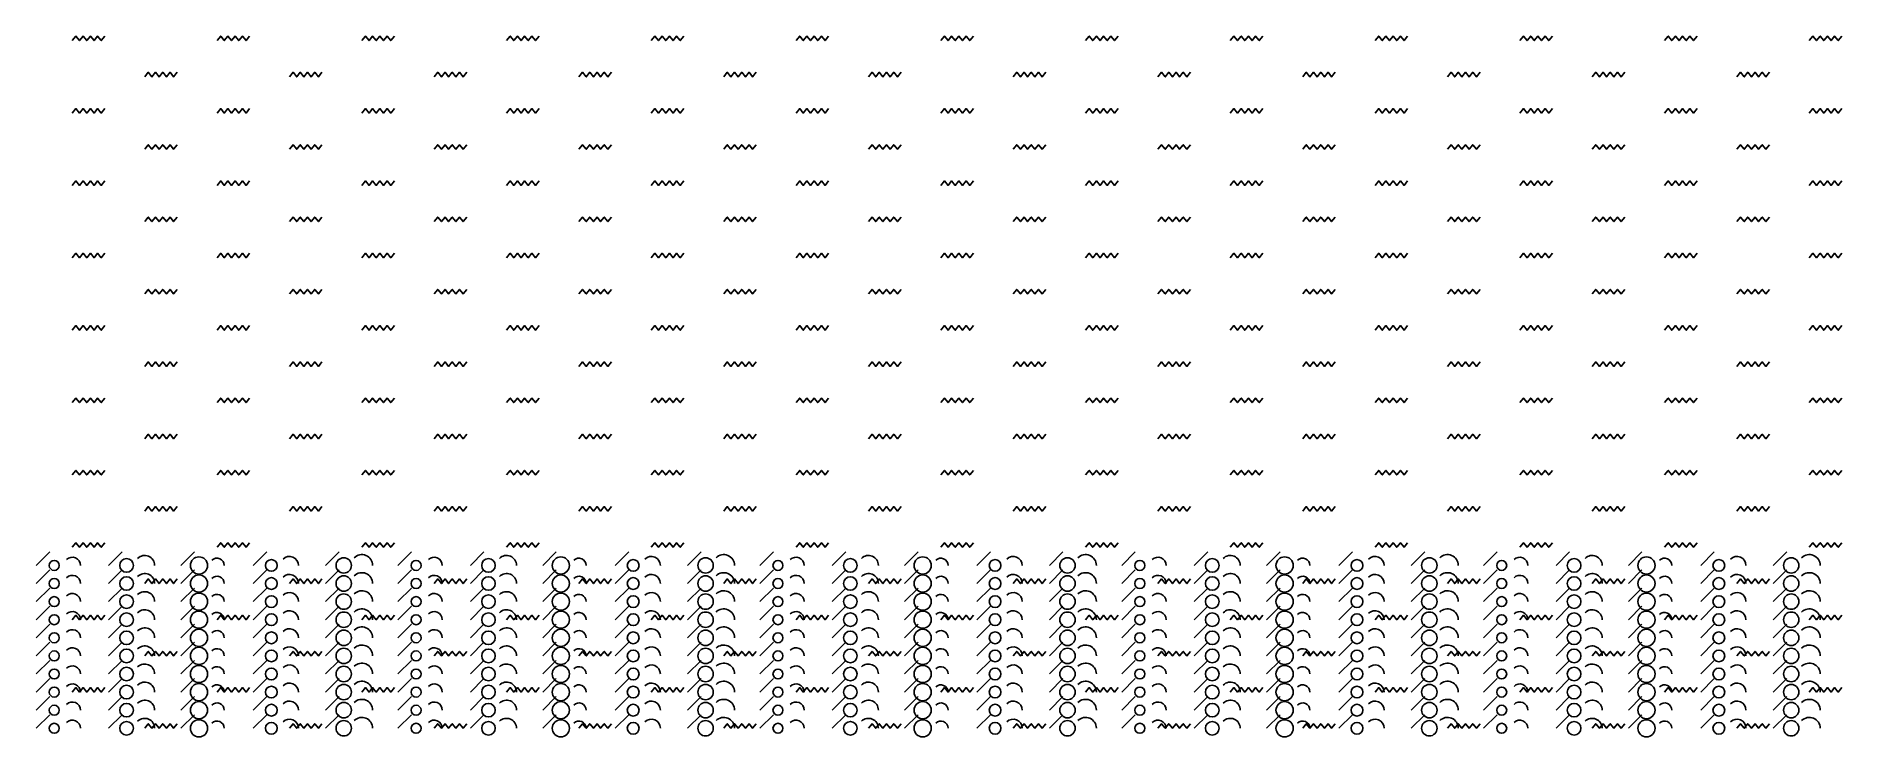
# Model space of a CAD drawing. Extents: x 0 to 1996, y -10 to 765.
import ezdxf

# ---------------------------------------------------------------- set-up
doc = ezdxf.new("R2010")
doc.units = 0

msp = doc.modelspace()

# ---------------------------------------------------------------- linework, layer by layer
for p, q in [((0, 180), (15, 195)), ((80, 180), (95, 195)), ((160, 180), (175, 195)), ((240, 180), (255, 195)), ((320, 180), (335, 195)), ((400, 180), (415, 195)), ((480, 180), (495, 195)), ((560, 180), (575, 195)), ((640, 180), (655, 195)), ((720, 180), (735, 195)), ((800, 180), (815, 195)), ((880, 180), (895, 195)), ((960, 180), (975, 195)), ((1040, 180), (1055, 195)), ((1120, 180), (1135, 195)), ((1200, 180), (1215, 195)), ((1280, 180), (1295, 195)), ((1360, 180), (1375, 195)), ((1440, 180), (1455, 195)), ((1520, 180), (1535, 195)), ((1600, 180), (1615, 195)), ((1680, 180), (1695, 195)), ((1760, 180), (1775, 195)), ((1840, 180), (1855, 195)), ((1920, 180), (1935, 195)), ((0, 160), (15, 175)), ((80, 160), (95, 175)), ((160, 160), (175, 175)), ((240, 160), (255, 175)), ((320, 160), (335, 175)), ((400, 160), (415, 175)), ((480, 160), (495, 175)), ((560, 160), (575, 175)), ((640, 160), (655, 175)), ((720, 160), (735, 175)), ((800, 160), (815, 175)), ((880, 160), (895, 175)), ((960, 160), (975, 175)), ((1040, 160), (1055, 175)), ((1120, 160), (1135, 175)), ((1200, 160), (1215, 175)), ((1280, 160), (1295, 175)), ((1360, 160), (1375, 175)), ((1440, 160), (1455, 175)), ((1520, 160), (1535, 175)), ((1600, 160), (1615, 175)), ((1680, 160), (1695, 175)), ((1760, 160), (1775, 175)), ((1840, 160), (1855, 175)), ((1920, 160), (1935, 175)), ((0, 140), (15, 155)), ((80, 140), (95, 155)), ((160, 140), (175, 155)), ((240, 140), (255, 155)), ((320, 140), (335, 155)), ((400, 140), (415, 155)), ((480, 140), (495, 155)), ((560, 140), (575, 155)), ((640, 140), (655, 155)), ((720, 140), (735, 155)), ((800, 140), (815, 155)), ((880, 140), (895, 155)), ((960, 140), (975, 155)), ((1040, 140), (1055, 155)), ((1120, 140), (1135, 155)), ((1200, 140), (1215, 155)), ((1280, 140), (1295, 155)), ((1360, 140), (1375, 155)), ((1440, 140), (1455, 155)), ((1520, 140), (1535, 155)), ((1600, 140), (1615, 155)), ((1680, 140), (1695, 155)), ((1760, 140), (1775, 155)), ((1840, 140), (1855, 155)), ((1920, 140), (1935, 155)), ((0, 120), (15, 135)), ((80, 120), (95, 135)), ((160, 120), (175, 135)), ((240, 120), (255, 135)), ((320, 120), (335, 135)), ((400, 120), (415, 135)), ((480, 120), (495, 135)), ((560, 120), (575, 135)), ((640, 120), (655, 135)), ((720, 120), (735, 135)), ((800, 120), (815, 135)), ((880, 120), (895, 135)), ((960, 120), (975, 135)), ((1040, 120), (1055, 135)), ((1120, 120), (1135, 135)), ((1200, 120), (1215, 135)), ((1280, 120), (1295, 135)), ((1360, 120), (1375, 135)), ((1440, 120), (1455, 135)), ((1520, 120), (1535, 135)), ((1600, 120), (1615, 135)), ((1680, 120), (1695, 135)), ((1760, 120), (1775, 135)), ((1840, 120), (1855, 135)), ((1920, 120), (1935, 135)), ((0, 100), (15, 115)), ((80, 100), (95, 115)), ((160, 100), (175, 115)), ((240, 100), (255, 115)), ((320, 100), (335, 115)), ((400, 100), (415, 115)), ((480, 100), (495, 115)), ((560, 100), (575, 115)), ((640, 100), (655, 115)), ((720, 100), (735, 115)), ((800, 100), (815, 115)), ((880, 100), (895, 115)), ((960, 100), (975, 115)), ((1040, 100), (1055, 115)), ((1120, 100), (1135, 115)), ((1200, 100), (1215, 115)), ((1280, 100), (1295, 115)), ((1360, 100), (1375, 115)), ((1440, 100), (1455, 115)), ((1520, 100), (1535, 115)), ((1600, 100), (1615, 115)), ((1680, 100), (1695, 115)), ((1760, 100), (1775, 115)), ((1840, 100), (1855, 115)), ((1920, 100), (1935, 115)), ((0, 80), (15, 95)), ((80, 80), (95, 95)), ((160, 80), (175, 95)), ((240, 80), (255, 95)), ((320, 80), (335, 95)), ((400, 80), (415, 95)), ((480, 80), (495, 95)), ((560, 80), (575, 95)), ((640, 80), (655, 95)), ((720, 80), (735, 95)), ((800, 80), (815, 95)), ((880, 80), (895, 95)), ((960, 80), (975, 95)), ((1040, 80), (1055, 95)), ((1120, 80), (1135, 95)), ((1200, 80), (1215, 95)), ((1280, 80), (1295, 95)), ((1360, 80), (1375, 95)), ((1440, 80), (1455, 95)), ((1520, 80), (1535, 95)), ((1600, 80), (1615, 95)), ((1680, 80), (1695, 95)), ((1760, 80), (1775, 95)), ((1840, 80), (1855, 95)), ((1920, 80), (1935, 95)), ((0, 60), (15, 75)), ((80, 60), (95, 75)), ((160, 60), (175, 75)), ((240, 60), (255, 75)), ((320, 60), (335, 75)), ((400, 60), (415, 75)), ((480, 60), (495, 75)), ((560, 60), (575, 75)), ((640, 60), (655, 75)), ((720, 60), (735, 75)), ((800, 60), (815, 75)), ((880, 60), (895, 75)), ((960, 60), (975, 75)), ((1040, 60), (1055, 75)), ((1120, 60), (1135, 75)), ((1200, 60), (1215, 75)), ((1280, 60), (1295, 75)), ((1360, 60), (1375, 75)), ((1440, 60), (1455, 75)), ((1520, 60), (1535, 75)), ((1600, 60), (1615, 75)), ((1680, 60), (1695, 75)), ((1760, 60), (1775, 75)), ((1840, 60), (1855, 75)), ((1920, 60), (1935, 75)), ((0, 40), (15, 55)), ((80, 40), (95, 55)), ((160, 40), (175, 55)), ((240, 40), (255, 55)), ((320, 40), (335, 55)), ((400, 40), (415, 55)), ((480, 40), (495, 55)), ((560, 40), (575, 55)), ((640, 40), (655, 55)), ((720, 40), (735, 55)), ((800, 40), (815, 55)), ((880, 40), (895, 55)), ((960, 40), (975, 55)), ((1040, 40), (1055, 55)), ((1120, 40), (1135, 55)), ((1200, 40), (1215, 55)), ((1280, 40), (1295, 55)), ((1360, 40), (1375, 55)), ((1440, 40), (1455, 55)), ((1520, 40), (1535, 55)), ((1600, 40), (1615, 55)), ((1680, 40), (1695, 55)), ((1760, 40), (1775, 55)), ((1840, 40), (1855, 55)), ((1920, 40), (1935, 55)), ((0, 20), (15, 35)), ((80, 20), (95, 35)), ((160, 20), (175, 35)), ((240, 20), (255, 35)), ((320, 20), (335, 35)), ((400, 20), (415, 35)), ((480, 20), (495, 35)), ((560, 20), (575, 35)), ((640, 20), (655, 35)), ((720, 20), (735, 35)), ((800, 20), (815, 35)), ((880, 20), (895, 35)), ((960, 20), (975, 35)), ((1040, 20), (1055, 35)), ((1120, 20), (1135, 35)), ((1200, 20), (1215, 35)), ((1280, 20), (1295, 35)), ((1360, 20), (1375, 35)), ((1440, 20), (1455, 35)), ((1520, 20), (1535, 35)), ((1600, 20), (1615, 35)), ((1680, 20), (1695, 35)), ((1760, 20), (1775, 35)), ((1840, 20), (1855, 35)), ((1920, 20), (1935, 35)), ((0, 0), (15, 15)), ((80, 0), (95, 15)), ((160, 0), (175, 15)), ((240, 0), (255, 15)), ((320, 0), (335, 15)), ((400, 0), (415, 15)), ((480, 0), (495, 15)), ((560, 0), (575, 15)), ((640, 0), (655, 15)), ((720, 0), (735, 15)), ((800, 0), (815, 15)), ((880, 0), (895, 15)), ((960, 0), (975, 15)), ((1040, 0), (1055, 15)), ((1120, 0), (1135, 15)), ((1200, 0), (1215, 15)), ((1280, 0), (1295, 15)), ((1360, 0), (1375, 15)), ((1440, 0), (1455, 15)), ((1520, 0), (1535, 15)), ((1600, 0), (1615, 15)), ((1680, 0), (1695, 15)), ((1760, 0), (1775, 15)), ((1840, 0), (1855, 15)), ((1920, 0), (1935, 15))]:
    msp.add_line(p, q)
for points in [[(40, 760), (44, 765), (48, 760), (52, 765), (56, 760), (60, 765), (64, 760), (68, 765), (72, 760), (76, 765)], [(200, 760), (204, 765), (208, 760), (212, 765), (216, 760), (220, 765), (224, 760), (228, 765), (232, 760), (236, 765)], [(360, 760), (364, 765), (368, 760), (372, 765), (376, 760), (380, 765), (384, 760), (388, 765), (392, 760), (396, 765)], [(520, 760), (524, 765), (528, 760), (532, 765), (536, 760), (540, 765), (544, 760), (548, 765), (552, 760), (556, 765)], [(680, 760), (684, 765), (688, 760), (692, 765), (696, 760), (700, 765), (704, 760), (708, 765), (712, 760), (716, 765)], [(840, 760), (844, 765), (848, 760), (852, 765), (856, 760), (860, 765), (864, 760), (868, 765), (872, 760), (876, 765)], [(1000, 760), (1004, 765), (1008, 760), (1012, 765), (1016, 760), (1020, 765), (1024, 760), (1028, 765), (1032, 760), (1036, 765)], [(1160, 760), (1164, 765), (1168, 760), (1172, 765), (1176, 760), (1180, 765), (1184, 760), (1188, 765), (1192, 760), (1196, 765)], [(1320, 760), (1324, 765), (1328, 760), (1332, 765), (1336, 760), (1340, 765), (1344, 760), (1348, 765), (1352, 760), (1356, 765)], [(1480, 760), (1484, 765), (1488, 760), (1492, 765), (1496, 760), (1500, 765), (1504, 760), (1508, 765), (1512, 760), (1516, 765)], [(1640, 760), (1644, 765), (1648, 760), (1652, 765), (1656, 760), (1660, 765), (1664, 760), (1668, 765), (1672, 760), (1676, 765)], [(1800, 760), (1804, 765), (1808, 760), (1812, 765), (1816, 760), (1820, 765), (1824, 760), (1828, 765), (1832, 760), (1836, 765)], [(1960, 760), (1964, 765), (1968, 760), (1972, 765), (1976, 760), (1980, 765), (1984, 760), (1988, 765), (1992, 760), (1996, 765)], [(120, 720), (124, 725), (128, 720), (132, 725), (136, 720), (140, 725), (144, 720), (148, 725), (152, 720), (156, 725)], [(280, 720), (284, 725), (288, 720), (292, 725), (296, 720), (300, 725), (304, 720), (308, 725), (312, 720), (316, 725)], [(440, 720), (444, 725), (448, 720), (452, 725), (456, 720), (460, 725), (464, 720), (468, 725), (472, 720), (476, 725)], [(600, 720), (604, 725), (608, 720), (612, 725), (616, 720), (620, 725), (624, 720), (628, 725), (632, 720), (636, 725)], [(760, 720), (764, 725), (768, 720), (772, 725), (776, 720), (780, 725), (784, 720), (788, 725), (792, 720), (796, 725)], [(920, 720), (924, 725), (928, 720), (932, 725), (936, 720), (940, 725), (944, 720), (948, 725), (952, 720), (956, 725)], [(1080, 720), (1084, 725), (1088, 720), (1092, 725), (1096, 720), (1100, 725), (1104, 720), (1108, 725), (1112, 720), (1116, 725)], [(1240, 720), (1244, 725), (1248, 720), (1252, 725), (1256, 720), (1260, 725), (1264, 720), (1268, 725), (1272, 720), (1276, 725)], [(1400, 720), (1404, 725), (1408, 720), (1412, 725), (1416, 720), (1420, 725), (1424, 720), (1428, 725), (1432, 720), (1436, 725)], [(1560, 720), (1564, 725), (1568, 720), (1572, 725), (1576, 720), (1580, 725), (1584, 720), (1588, 725), (1592, 720), (1596, 725)], [(1720, 720), (1724, 725), (1728, 720), (1732, 725), (1736, 720), (1740, 725), (1744, 720), (1748, 725), (1752, 720), (1756, 725)], [(1880, 720), (1884, 725), (1888, 720), (1892, 725), (1896, 720), (1900, 725), (1904, 720), (1908, 725), (1912, 720), (1916, 725)], [(40, 680), (44, 685), (48, 680), (52, 685), (56, 680), (60, 685), (64, 680), (68, 685), (72, 680), (76, 685)], [(200, 680), (204, 685), (208, 680), (212, 685), (216, 680), (220, 685), (224, 680), (228, 685), (232, 680), (236, 685)], [(360, 680), (364, 685), (368, 680), (372, 685), (376, 680), (380, 685), (384, 680), (388, 685), (392, 680), (396, 685)], [(520, 680), (524, 685), (528, 680), (532, 685), (536, 680), (540, 685), (544, 680), (548, 685), (552, 680), (556, 685)], [(680, 680), (684, 685), (688, 680), (692, 685), (696, 680), (700, 685), (704, 680), (708, 685), (712, 680), (716, 685)], [(840, 680), (844, 685), (848, 680), (852, 685), (856, 680), (860, 685), (864, 680), (868, 685), (872, 680), (876, 685)], [(1000, 680), (1004, 685), (1008, 680), (1012, 685), (1016, 680), (1020, 685), (1024, 680), (1028, 685), (1032, 680), (1036, 685)], [(1160, 680), (1164, 685), (1168, 680), (1172, 685), (1176, 680), (1180, 685), (1184, 680), (1188, 685), (1192, 680), (1196, 685)], [(1320, 680), (1324, 685), (1328, 680), (1332, 685), (1336, 680), (1340, 685), (1344, 680), (1348, 685), (1352, 680), (1356, 685)], [(1480, 680), (1484, 685), (1488, 680), (1492, 685), (1496, 680), (1500, 685), (1504, 680), (1508, 685), (1512, 680), (1516, 685)], [(1640, 680), (1644, 685), (1648, 680), (1652, 685), (1656, 680), (1660, 685), (1664, 680), (1668, 685), (1672, 680), (1676, 685)], [(1800, 680), (1804, 685), (1808, 680), (1812, 685), (1816, 680), (1820, 685), (1824, 680), (1828, 685), (1832, 680), (1836, 685)], [(1960, 680), (1964, 685), (1968, 680), (1972, 685), (1976, 680), (1980, 685), (1984, 680), (1988, 685), (1992, 680), (1996, 685)], [(120, 640), (124, 645), (128, 640), (132, 645), (136, 640), (140, 645), (144, 640), (148, 645), (152, 640), (156, 645)], [(280, 640), (284, 645), (288, 640), (292, 645), (296, 640), (300, 645), (304, 640), (308, 645), (312, 640), (316, 645)], [(440, 640), (444, 645), (448, 640), (452, 645), (456, 640), (460, 645), (464, 640), (468, 645), (472, 640), (476, 645)], [(600, 640), (604, 645), (608, 640), (612, 645), (616, 640), (620, 645), (624, 640), (628, 645), (632, 640), (636, 645)], [(760, 640), (764, 645), (768, 640), (772, 645), (776, 640), (780, 645), (784, 640), (788, 645), (792, 640), (796, 645)], [(920, 640), (924, 645), (928, 640), (932, 645), (936, 640), (940, 645), (944, 640), (948, 645), (952, 640), (956, 645)], [(1080, 640), (1084, 645), (1088, 640), (1092, 645), (1096, 640), (1100, 645), (1104, 640), (1108, 645), (1112, 640), (1116, 645)], [(1240, 640), (1244, 645), (1248, 640), (1252, 645), (1256, 640), (1260, 645), (1264, 640), (1268, 645), (1272, 640), (1276, 645)], [(1400, 640), (1404, 645), (1408, 640), (1412, 645), (1416, 640), (1420, 645), (1424, 640), (1428, 645), (1432, 640), (1436, 645)], [(1560, 640), (1564, 645), (1568, 640), (1572, 645), (1576, 640), (1580, 645), (1584, 640), (1588, 645), (1592, 640), (1596, 645)], [(1720, 640), (1724, 645), (1728, 640), (1732, 645), (1736, 640), (1740, 645), (1744, 640), (1748, 645), (1752, 640), (1756, 645)], [(1880, 640), (1884, 645), (1888, 640), (1892, 645), (1896, 640), (1900, 645), (1904, 640), (1908, 645), (1912, 640), (1916, 645)], [(40, 600), (44, 605), (48, 600), (52, 605), (56, 600), (60, 605), (64, 600), (68, 605), (72, 600), (76, 605)], [(200, 600), (204, 605), (208, 600), (212, 605), (216, 600), (220, 605), (224, 600), (228, 605), (232, 600), (236, 605)], [(360, 600), (364, 605), (368, 600), (372, 605), (376, 600), (380, 605), (384, 600), (388, 605), (392, 600), (396, 605)], [(520, 600), (524, 605), (528, 600), (532, 605), (536, 600), (540, 605), (544, 600), (548, 605), (552, 600), (556, 605)], [(680, 600), (684, 605), (688, 600), (692, 605), (696, 600), (700, 605), (704, 600), (708, 605), (712, 600), (716, 605)], [(840, 600), (844, 605), (848, 600), (852, 605), (856, 600), (860, 605), (864, 600), (868, 605), (872, 600), (876, 605)], [(1000, 600), (1004, 605), (1008, 600), (1012, 605), (1016, 600), (1020, 605), (1024, 600), (1028, 605), (1032, 600), (1036, 605)], [(1160, 600), (1164, 605), (1168, 600), (1172, 605), (1176, 600), (1180, 605), (1184, 600), (1188, 605), (1192, 600), (1196, 605)], [(1320, 600), (1324, 605), (1328, 600), (1332, 605), (1336, 600), (1340, 605), (1344, 600), (1348, 605), (1352, 600), (1356, 605)], [(1480, 600), (1484, 605), (1488, 600), (1492, 605), (1496, 600), (1500, 605), (1504, 600), (1508, 605), (1512, 600), (1516, 605)], [(1640, 600), (1644, 605), (1648, 600), (1652, 605), (1656, 600), (1660, 605), (1664, 600), (1668, 605), (1672, 600), (1676, 605)], [(1800, 600), (1804, 605), (1808, 600), (1812, 605), (1816, 600), (1820, 605), (1824, 600), (1828, 605), (1832, 600), (1836, 605)], [(1960, 600), (1964, 605), (1968, 600), (1972, 605), (1976, 600), (1980, 605), (1984, 600), (1988, 605), (1992, 600), (1996, 605)], [(120, 560), (124, 565), (128, 560), (132, 565), (136, 560), (140, 565), (144, 560), (148, 565), (152, 560), (156, 565)], [(280, 560), (284, 565), (288, 560), (292, 565), (296, 560), (300, 565), (304, 560), (308, 565), (312, 560), (316, 565)], [(440, 560), (444, 565), (448, 560), (452, 565), (456, 560), (460, 565), (464, 560), (468, 565), (472, 560), (476, 565)], [(600, 560), (604, 565), (608, 560), (612, 565), (616, 560), (620, 565), (624, 560), (628, 565), (632, 560), (636, 565)], [(760, 560), (764, 565), (768, 560), (772, 565), (776, 560), (780, 565), (784, 560), (788, 565), (792, 560), (796, 565)], [(920, 560), (924, 565), (928, 560), (932, 565), (936, 560), (940, 565), (944, 560), (948, 565), (952, 560), (956, 565)], [(1080, 560), (1084, 565), (1088, 560), (1092, 565), (1096, 560), (1100, 565), (1104, 560), (1108, 565), (1112, 560), (1116, 565)], [(1240, 560), (1244, 565), (1248, 560), (1252, 565), (1256, 560), (1260, 565), (1264, 560), (1268, 565), (1272, 560), (1276, 565)], [(1400, 560), (1404, 565), (1408, 560), (1412, 565), (1416, 560), (1420, 565), (1424, 560), (1428, 565), (1432, 560), (1436, 565)], [(1560, 560), (1564, 565), (1568, 560), (1572, 565), (1576, 560), (1580, 565), (1584, 560), (1588, 565), (1592, 560), (1596, 565)], [(1720, 560), (1724, 565), (1728, 560), (1732, 565), (1736, 560), (1740, 565), (1744, 560), (1748, 565), (1752, 560), (1756, 565)], [(1880, 560), (1884, 565), (1888, 560), (1892, 565), (1896, 560), (1900, 565), (1904, 560), (1908, 565), (1912, 560), (1916, 565)], [(40, 520), (44, 525), (48, 520), (52, 525), (56, 520), (60, 525), (64, 520), (68, 525), (72, 520), (76, 525)], [(200, 520), (204, 525), (208, 520), (212, 525), (216, 520), (220, 525), (224, 520), (228, 525), (232, 520), (236, 525)], [(360, 520), (364, 525), (368, 520), (372, 525), (376, 520), (380, 525), (384, 520), (388, 525), (392, 520), (396, 525)], [(520, 520), (524, 525), (528, 520), (532, 525), (536, 520), (540, 525), (544, 520), (548, 525), (552, 520), (556, 525)], [(680, 520), (684, 525), (688, 520), (692, 525), (696, 520), (700, 525), (704, 520), (708, 525), (712, 520), (716, 525)], [(840, 520), (844, 525), (848, 520), (852, 525), (856, 520), (860, 525), (864, 520), (868, 525), (872, 520), (876, 525)], [(1000, 520), (1004, 525), (1008, 520), (1012, 525), (1016, 520), (1020, 525), (1024, 520), (1028, 525), (1032, 520), (1036, 525)], [(1160, 520), (1164, 525), (1168, 520), (1172, 525), (1176, 520), (1180, 525), (1184, 520), (1188, 525), (1192, 520), (1196, 525)], [(1320, 520), (1324, 525), (1328, 520), (1332, 525), (1336, 520), (1340, 525), (1344, 520), (1348, 525), (1352, 520), (1356, 525)], [(1480, 520), (1484, 525), (1488, 520), (1492, 525), (1496, 520), (1500, 525), (1504, 520), (1508, 525), (1512, 520), (1516, 525)], [(1640, 520), (1644, 525), (1648, 520), (1652, 525), (1656, 520), (1660, 525), (1664, 520), (1668, 525), (1672, 520), (1676, 525)], [(1800, 520), (1804, 525), (1808, 520), (1812, 525), (1816, 520), (1820, 525), (1824, 520), (1828, 525), (1832, 520), (1836, 525)], [(1960, 520), (1964, 525), (1968, 520), (1972, 525), (1976, 520), (1980, 525), (1984, 520), (1988, 525), (1992, 520), (1996, 525)], [(120, 480), (124, 485), (128, 480), (132, 485), (136, 480), (140, 485), (144, 480), (148, 485), (152, 480), (156, 485)], [(280, 480), (284, 485), (288, 480), (292, 485), (296, 480), (300, 485), (304, 480), (308, 485), (312, 480), (316, 485)], [(440, 480), (444, 485), (448, 480), (452, 485), (456, 480), (460, 485), (464, 480), (468, 485), (472, 480), (476, 485)], [(600, 480), (604, 485), (608, 480), (612, 485), (616, 480), (620, 485), (624, 480), (628, 485), (632, 480), (636, 485)], [(760, 480), (764, 485), (768, 480), (772, 485), (776, 480), (780, 485), (784, 480), (788, 485), (792, 480), (796, 485)], [(920, 480), (924, 485), (928, 480), (932, 485), (936, 480), (940, 485), (944, 480), (948, 485), (952, 480), (956, 485)], [(1080, 480), (1084, 485), (1088, 480), (1092, 485), (1096, 480), (1100, 485), (1104, 480), (1108, 485), (1112, 480), (1116, 485)], [(1240, 480), (1244, 485), (1248, 480), (1252, 485), (1256, 480), (1260, 485), (1264, 480), (1268, 485), (1272, 480), (1276, 485)], [(1400, 480), (1404, 485), (1408, 480), (1412, 485), (1416, 480), (1420, 485), (1424, 480), (1428, 485), (1432, 480), (1436, 485)], [(1560, 480), (1564, 485), (1568, 480), (1572, 485), (1576, 480), (1580, 485), (1584, 480), (1588, 485), (1592, 480), (1596, 485)], [(1720, 480), (1724, 485), (1728, 480), (1732, 485), (1736, 480), (1740, 485), (1744, 480), (1748, 485), (1752, 480), (1756, 485)], [(1880, 480), (1884, 485), (1888, 480), (1892, 485), (1896, 480), (1900, 485), (1904, 480), (1908, 485), (1912, 480), (1916, 485)], [(40, 440), (44, 445), (48, 440), (52, 445), (56, 440), (60, 445), (64, 440), (68, 445), (72, 440), (76, 445)], [(200, 440), (204, 445), (208, 440), (212, 445), (216, 440), (220, 445), (224, 440), (228, 445), (232, 440), (236, 445)], [(360, 440), (364, 445), (368, 440), (372, 445), (376, 440), (380, 445), (384, 440), (388, 445), (392, 440), (396, 445)], [(520, 440), (524, 445), (528, 440), (532, 445), (536, 440), (540, 445), (544, 440), (548, 445), (552, 440), (556, 445)], [(680, 440), (684, 445), (688, 440), (692, 445), (696, 440), (700, 445), (704, 440), (708, 445), (712, 440), (716, 445)], [(840, 440), (844, 445), (848, 440), (852, 445), (856, 440), (860, 445), (864, 440), (868, 445), (872, 440), (876, 445)], [(1000, 440), (1004, 445), (1008, 440), (1012, 445), (1016, 440), (1020, 445), (1024, 440), (1028, 445), (1032, 440), (1036, 445)], [(1160, 440), (1164, 445), (1168, 440), (1172, 445), (1176, 440), (1180, 445), (1184, 440), (1188, 445), (1192, 440), (1196, 445)], [(1320, 440), (1324, 445), (1328, 440), (1332, 445), (1336, 440), (1340, 445), (1344, 440), (1348, 445), (1352, 440), (1356, 445)], [(1480, 440), (1484, 445), (1488, 440), (1492, 445), (1496, 440), (1500, 445), (1504, 440), (1508, 445), (1512, 440), (1516, 445)], [(1640, 440), (1644, 445), (1648, 440), (1652, 445), (1656, 440), (1660, 445), (1664, 440), (1668, 445), (1672, 440), (1676, 445)], [(1800, 440), (1804, 445), (1808, 440), (1812, 445), (1816, 440), (1820, 445), (1824, 440), (1828, 445), (1832, 440), (1836, 445)], [(1960, 440), (1964, 445), (1968, 440), (1972, 445), (1976, 440), (1980, 445), (1984, 440), (1988, 445), (1992, 440), (1996, 445)], [(120, 400), (124, 405), (128, 400), (132, 405), (136, 400), (140, 405), (144, 400), (148, 405), (152, 400), (156, 405)], [(280, 400), (284, 405), (288, 400), (292, 405), (296, 400), (300, 405), (304, 400), (308, 405), (312, 400), (316, 405)], [(440, 400), (444, 405), (448, 400), (452, 405), (456, 400), (460, 405), (464, 400), (468, 405), (472, 400), (476, 405)], [(600, 400), (604, 405), (608, 400), (612, 405), (616, 400), (620, 405), (624, 400), (628, 405), (632, 400), (636, 405)], [(760, 400), (764, 405), (768, 400), (772, 405), (776, 400), (780, 405), (784, 400), (788, 405), (792, 400), (796, 405)], [(920, 400), (924, 405), (928, 400), (932, 405), (936, 400), (940, 405), (944, 400), (948, 405), (952, 400), (956, 405)], [(1080, 400), (1084, 405), (1088, 400), (1092, 405), (1096, 400), (1100, 405), (1104, 400), (1108, 405), (1112, 400), (1116, 405)], [(1240, 400), (1244, 405), (1248, 400), (1252, 405), (1256, 400), (1260, 405), (1264, 400), (1268, 405), (1272, 400), (1276, 405)], [(1400, 400), (1404, 405), (1408, 400), (1412, 405), (1416, 400), (1420, 405), (1424, 400), (1428, 405), (1432, 400), (1436, 405)], [(1560, 400), (1564, 405), (1568, 400), (1572, 405), (1576, 400), (1580, 405), (1584, 400), (1588, 405), (1592, 400), (1596, 405)], [(1720, 400), (1724, 405), (1728, 400), (1732, 405), (1736, 400), (1740, 405), (1744, 400), (1748, 405), (1752, 400), (1756, 405)], [(1880, 400), (1884, 405), (1888, 400), (1892, 405), (1896, 400), (1900, 405), (1904, 400), (1908, 405), (1912, 400), (1916, 405)], [(40, 360), (44, 365), (48, 360), (52, 365), (56, 360), (60, 365), (64, 360), (68, 365), (72, 360), (76, 365)], [(200, 360), (204, 365), (208, 360), (212, 365), (216, 360), (220, 365), (224, 360), (228, 365), (232, 360), (236, 365)], [(360, 360), (364, 365), (368, 360), (372, 365), (376, 360), (380, 365), (384, 360), (388, 365), (392, 360), (396, 365)], [(520, 360), (524, 365), (528, 360), (532, 365), (536, 360), (540, 365), (544, 360), (548, 365), (552, 360), (556, 365)], [(680, 360), (684, 365), (688, 360), (692, 365), (696, 360), (700, 365), (704, 360), (708, 365), (712, 360), (716, 365)], [(840, 360), (844, 365), (848, 360), (852, 365), (856, 360), (860, 365), (864, 360), (868, 365), (872, 360), (876, 365)], [(1000, 360), (1004, 365), (1008, 360), (1012, 365), (1016, 360), (1020, 365), (1024, 360), (1028, 365), (1032, 360), (1036, 365)], [(1160, 360), (1164, 365), (1168, 360), (1172, 365), (1176, 360), (1180, 365), (1184, 360), (1188, 365), (1192, 360), (1196, 365)], [(1320, 360), (1324, 365), (1328, 360), (1332, 365), (1336, 360), (1340, 365), (1344, 360), (1348, 365), (1352, 360), (1356, 365)], [(1480, 360), (1484, 365), (1488, 360), (1492, 365), (1496, 360), (1500, 365), (1504, 360), (1508, 365), (1512, 360), (1516, 365)], [(1640, 360), (1644, 365), (1648, 360), (1652, 365), (1656, 360), (1660, 365), (1664, 360), (1668, 365), (1672, 360), (1676, 365)], [(1800, 360), (1804, 365), (1808, 360), (1812, 365), (1816, 360), (1820, 365), (1824, 360), (1828, 365), (1832, 360), (1836, 365)], [(1960, 360), (1964, 365), (1968, 360), (1972, 365), (1976, 360), (1980, 365), (1984, 360), (1988, 365), (1992, 360), (1996, 365)], [(120, 320), (124, 325), (128, 320), (132, 325), (136, 320), (140, 325), (144, 320), (148, 325), (152, 320), (156, 325)], [(280, 320), (284, 325), (288, 320), (292, 325), (296, 320), (300, 325), (304, 320), (308, 325), (312, 320), (316, 325)], [(440, 320), (444, 325), (448, 320), (452, 325), (456, 320), (460, 325), (464, 320), (468, 325), (472, 320), (476, 325)], [(600, 320), (604, 325), (608, 320), (612, 325), (616, 320), (620, 325), (624, 320), (628, 325), (632, 320), (636, 325)], [(760, 320), (764, 325), (768, 320), (772, 325), (776, 320), (780, 325), (784, 320), (788, 325), (792, 320), (796, 325)], [(920, 320), (924, 325), (928, 320), (932, 325), (936, 320), (940, 325), (944, 320), (948, 325), (952, 320), (956, 325)], [(1080, 320), (1084, 325), (1088, 320), (1092, 325), (1096, 320), (1100, 325), (1104, 320), (1108, 325), (1112, 320), (1116, 325)], [(1240, 320), (1244, 325), (1248, 320), (1252, 325), (1256, 320), (1260, 325), (1264, 320), (1268, 325), (1272, 320), (1276, 325)], [(1400, 320), (1404, 325), (1408, 320), (1412, 325), (1416, 320), (1420, 325), (1424, 320), (1428, 325), (1432, 320), (1436, 325)], [(1560, 320), (1564, 325), (1568, 320), (1572, 325), (1576, 320), (1580, 325), (1584, 320), (1588, 325), (1592, 320), (1596, 325)], [(1720, 320), (1724, 325), (1728, 320), (1732, 325), (1736, 320), (1740, 325), (1744, 320), (1748, 325), (1752, 320), (1756, 325)], [(1880, 320), (1884, 325), (1888, 320), (1892, 325), (1896, 320), (1900, 325), (1904, 320), (1908, 325), (1912, 320), (1916, 325)], [(40, 280), (44, 285), (48, 280), (52, 285), (56, 280), (60, 285), (64, 280), (68, 285), (72, 280), (76, 285)], [(200, 280), (204, 285), (208, 280), (212, 285), (216, 280), (220, 285), (224, 280), (228, 285), (232, 280), (236, 285)], [(360, 280), (364, 285), (368, 280), (372, 285), (376, 280), (380, 285), (384, 280), (388, 285), (392, 280), (396, 285)], [(520, 280), (524, 285), (528, 280), (532, 285), (536, 280), (540, 285), (544, 280), (548, 285), (552, 280), (556, 285)], [(680, 280), (684, 285), (688, 280), (692, 285), (696, 280), (700, 285), (704, 280), (708, 285), (712, 280), (716, 285)], [(840, 280), (844, 285), (848, 280), (852, 285), (856, 280), (860, 285), (864, 280), (868, 285), (872, 280), (876, 285)], [(1000, 280), (1004, 285), (1008, 280), (1012, 285), (1016, 280), (1020, 285), (1024, 280), (1028, 285), (1032, 280), (1036, 285)], [(1160, 280), (1164, 285), (1168, 280), (1172, 285), (1176, 280), (1180, 285), (1184, 280), (1188, 285), (1192, 280), (1196, 285)], [(1320, 280), (1324, 285), (1328, 280), (1332, 285), (1336, 280), (1340, 285), (1344, 280), (1348, 285), (1352, 280), (1356, 285)], [(1480, 280), (1484, 285), (1488, 280), (1492, 285), (1496, 280), (1500, 285), (1504, 280), (1508, 285), (1512, 280), (1516, 285)], [(1640, 280), (1644, 285), (1648, 280), (1652, 285), (1656, 280), (1660, 285), (1664, 280), (1668, 285), (1672, 280), (1676, 285)], [(1800, 280), (1804, 285), (1808, 280), (1812, 285), (1816, 280), (1820, 285), (1824, 280), (1828, 285), (1832, 280), (1836, 285)], [(1960, 280), (1964, 285), (1968, 280), (1972, 285), (1976, 280), (1980, 285), (1984, 280), (1988, 285), (1992, 280), (1996, 285)], [(120, 240), (124, 245), (128, 240), (132, 245), (136, 240), (140, 245), (144, 240), (148, 245), (152, 240), (156, 245)], [(280, 240), (284, 245), (288, 240), (292, 245), (296, 240), (300, 245), (304, 240), (308, 245), (312, 240), (316, 245)], [(440, 240), (444, 245), (448, 240), (452, 245), (456, 240), (460, 245), (464, 240), (468, 245), (472, 240), (476, 245)], [(600, 240), (604, 245), (608, 240), (612, 245), (616, 240), (620, 245), (624, 240), (628, 245), (632, 240), (636, 245)], [(760, 240), (764, 245), (768, 240), (772, 245), (776, 240), (780, 245), (784, 240), (788, 245), (792, 240), (796, 245)], [(920, 240), (924, 245), (928, 240), (932, 245), (936, 240), (940, 245), (944, 240), (948, 245), (952, 240), (956, 245)], [(1080, 240), (1084, 245), (1088, 240), (1092, 245), (1096, 240), (1100, 245), (1104, 240), (1108, 245), (1112, 240), (1116, 245)], [(1240, 240), (1244, 245), (1248, 240), (1252, 245), (1256, 240), (1260, 245), (1264, 240), (1268, 245), (1272, 240), (1276, 245)], [(1400, 240), (1404, 245), (1408, 240), (1412, 245), (1416, 240), (1420, 245), (1424, 240), (1428, 245), (1432, 240), (1436, 245)], [(1560, 240), (1564, 245), (1568, 240), (1572, 245), (1576, 240), (1580, 245), (1584, 240), (1588, 245), (1592, 240), (1596, 245)], [(1720, 240), (1724, 245), (1728, 240), (1732, 245), (1736, 240), (1740, 245), (1744, 240), (1748, 245), (1752, 240), (1756, 245)], [(1880, 240), (1884, 245), (1888, 240), (1892, 245), (1896, 240), (1900, 245), (1904, 240), (1908, 245), (1912, 240), (1916, 245)], [(40, 200), (44, 205), (48, 200), (52, 205), (56, 200), (60, 205), (64, 200), (68, 205), (72, 200), (76, 205)], [(200, 200), (204, 205), (208, 200), (212, 205), (216, 200), (220, 205), (224, 200), (228, 205), (232, 200), (236, 205)], [(360, 200), (364, 205), (368, 200), (372, 205), (376, 200), (380, 205), (384, 200), (388, 205), (392, 200), (396, 205)], [(520, 200), (524, 205), (528, 200), (532, 205), (536, 200), (540, 205), (544, 200), (548, 205), (552, 200), (556, 205)], [(680, 200), (684, 205), (688, 200), (692, 205), (696, 200), (700, 205), (704, 200), (708, 205), (712, 200), (716, 205)], [(840, 200), (844, 205), (848, 200), (852, 205), (856, 200), (860, 205), (864, 200), (868, 205), (872, 200), (876, 205)], [(1000, 200), (1004, 205), (1008, 200), (1012, 205), (1016, 200), (1020, 205), (1024, 200), (1028, 205), (1032, 200), (1036, 205)], [(1160, 200), (1164, 205), (1168, 200), (1172, 205), (1176, 200), (1180, 205), (1184, 200), (1188, 205), (1192, 200), (1196, 205)], [(1320, 200), (1324, 205), (1328, 200), (1332, 205), (1336, 200), (1340, 205), (1344, 200), (1348, 205), (1352, 200), (1356, 205)], [(1480, 200), (1484, 205), (1488, 200), (1492, 205), (1496, 200), (1500, 205), (1504, 200), (1508, 205), (1512, 200), (1516, 205)], [(1640, 200), (1644, 205), (1648, 200), (1652, 205), (1656, 200), (1660, 205), (1664, 200), (1668, 205), (1672, 200), (1676, 205)], [(1800, 200), (1804, 205), (1808, 200), (1812, 205), (1816, 200), (1820, 205), (1824, 200), (1828, 205), (1832, 200), (1836, 205)], [(1960, 200), (1964, 205), (1968, 200), (1972, 205), (1976, 200), (1980, 205), (1984, 200), (1988, 205), (1992, 200), (1996, 205)], [(120, 160), (124, 165), (128, 160), (132, 165), (136, 160), (140, 165), (144, 160), (148, 165), (152, 160), (156, 165)], [(280, 160), (284, 165), (288, 160), (292, 165), (296, 160), (300, 165), (304, 160), (308, 165), (312, 160), (316, 165)], [(440, 160), (444, 165), (448, 160), (452, 165), (456, 160), (460, 165), (464, 160), (468, 165), (472, 160), (476, 165)], [(600, 160), (604, 165), (608, 160), (612, 165), (616, 160), (620, 165), (624, 160), (628, 165), (632, 160), (636, 165)], [(760, 160), (764, 165), (768, 160), (772, 165), (776, 160), (780, 165), (784, 160), (788, 165), (792, 160), (796, 165)], [(920, 160), (924, 165), (928, 160), (932, 165), (936, 160), (940, 165), (944, 160), (948, 165), (952, 160), (956, 165)], [(1080, 160), (1084, 165), (1088, 160), (1092, 165), (1096, 160), (1100, 165), (1104, 160), (1108, 165), (1112, 160), (1116, 165)], [(1240, 160), (1244, 165), (1248, 160), (1252, 165), (1256, 160), (1260, 165), (1264, 160), (1268, 165), (1272, 160), (1276, 165)], [(1400, 160), (1404, 165), (1408, 160), (1412, 165), (1416, 160), (1420, 165), (1424, 160), (1428, 165), (1432, 160), (1436, 165)], [(1560, 160), (1564, 165), (1568, 160), (1572, 165), (1576, 160), (1580, 165), (1584, 160), (1588, 165), (1592, 160), (1596, 165)], [(1720, 160), (1724, 165), (1728, 160), (1732, 165), (1736, 160), (1740, 165), (1744, 160), (1748, 165), (1752, 160), (1756, 165)], [(1880, 160), (1884, 165), (1888, 160), (1892, 165), (1896, 160), (1900, 165), (1904, 160), (1908, 165), (1912, 160), (1916, 165)], [(40, 120), (44, 125), (48, 120), (52, 125), (56, 120), (60, 125), (64, 120), (68, 125), (72, 120), (76, 125)], [(200, 120), (204, 125), (208, 120), (212, 125), (216, 120), (220, 125), (224, 120), (228, 125), (232, 120), (236, 125)], [(360, 120), (364, 125), (368, 120), (372, 125), (376, 120), (380, 125), (384, 120), (388, 125), (392, 120), (396, 125)], [(520, 120), (524, 125), (528, 120), (532, 125), (536, 120), (540, 125), (544, 120), (548, 125), (552, 120), (556, 125)], [(680, 120), (684, 125), (688, 120), (692, 125), (696, 120), (700, 125), (704, 120), (708, 125), (712, 120), (716, 125)], [(840, 120), (844, 125), (848, 120), (852, 125), (856, 120), (860, 125), (864, 120), (868, 125), (872, 120), (876, 125)], [(1000, 120), (1004, 125), (1008, 120), (1012, 125), (1016, 120), (1020, 125), (1024, 120), (1028, 125), (1032, 120), (1036, 125)], [(1160, 120), (1164, 125), (1168, 120), (1172, 125), (1176, 120), (1180, 125), (1184, 120), (1188, 125), (1192, 120), (1196, 125)], [(1320, 120), (1324, 125), (1328, 120), (1332, 125), (1336, 120), (1340, 125), (1344, 120), (1348, 125), (1352, 120), (1356, 125)], [(1480, 120), (1484, 125), (1488, 120), (1492, 125), (1496, 120), (1500, 125), (1504, 120), (1508, 125), (1512, 120), (1516, 125)], [(1640, 120), (1644, 125), (1648, 120), (1652, 125), (1656, 120), (1660, 125), (1664, 120), (1668, 125), (1672, 120), (1676, 125)], [(1800, 120), (1804, 125), (1808, 120), (1812, 125), (1816, 120), (1820, 125), (1824, 120), (1828, 125), (1832, 120), (1836, 125)], [(1960, 120), (1964, 125), (1968, 120), (1972, 125), (1976, 120), (1980, 125), (1984, 120), (1988, 125), (1992, 120), (1996, 125)], [(120, 80), (124, 85), (128, 80), (132, 85), (136, 80), (140, 85), (144, 80), (148, 85), (152, 80), (156, 85)], [(280, 80), (284, 85), (288, 80), (292, 85), (296, 80), (300, 85), (304, 80), (308, 85), (312, 80), (316, 85)], [(440, 80), (444, 85), (448, 80), (452, 85), (456, 80), (460, 85), (464, 80), (468, 85), (472, 80), (476, 85)], [(600, 80), (604, 85), (608, 80), (612, 85), (616, 80), (620, 85), (624, 80), (628, 85), (632, 80), (636, 85)], [(760, 80), (764, 85), (768, 80), (772, 85), (776, 80), (780, 85), (784, 80), (788, 85), (792, 80), (796, 85)], [(920, 80), (924, 85), (928, 80), (932, 85), (936, 80), (940, 85), (944, 80), (948, 85), (952, 80), (956, 85)], [(1080, 80), (1084, 85), (1088, 80), (1092, 85), (1096, 80), (1100, 85), (1104, 80), (1108, 85), (1112, 80), (1116, 85)], [(1240, 80), (1244, 85), (1248, 80), (1252, 85), (1256, 80), (1260, 85), (1264, 80), (1268, 85), (1272, 80), (1276, 85)], [(1400, 80), (1404, 85), (1408, 80), (1412, 85), (1416, 80), (1420, 85), (1424, 80), (1428, 85), (1432, 80), (1436, 85)], [(1560, 80), (1564, 85), (1568, 80), (1572, 85), (1576, 80), (1580, 85), (1584, 80), (1588, 85), (1592, 80), (1596, 85)], [(1720, 80), (1724, 85), (1728, 80), (1732, 85), (1736, 80), (1740, 85), (1744, 80), (1748, 85), (1752, 80), (1756, 85)], [(1880, 80), (1884, 85), (1888, 80), (1892, 85), (1896, 80), (1900, 85), (1904, 80), (1908, 85), (1912, 80), (1916, 85)], [(40, 40), (44, 45), (48, 40), (52, 45), (56, 40), (60, 45), (64, 40), (68, 45), (72, 40), (76, 45)], [(200, 40), (204, 45), (208, 40), (212, 45), (216, 40), (220, 45), (224, 40), (228, 45), (232, 40), (236, 45)], [(360, 40), (364, 45), (368, 40), (372, 45), (376, 40), (380, 45), (384, 40), (388, 45), (392, 40), (396, 45)], [(520, 40), (524, 45), (528, 40), (532, 45), (536, 40), (540, 45), (544, 40), (548, 45), (552, 40), (556, 45)], [(680, 40), (684, 45), (688, 40), (692, 45), (696, 40), (700, 45), (704, 40), (708, 45), (712, 40), (716, 45)], [(840, 40), (844, 45), (848, 40), (852, 45), (856, 40), (860, 45), (864, 40), (868, 45), (872, 40), (876, 45)], [(1000, 40), (1004, 45), (1008, 40), (1012, 45), (1016, 40), (1020, 45), (1024, 40), (1028, 45), (1032, 40), (1036, 45)], [(1160, 40), (1164, 45), (1168, 40), (1172, 45), (1176, 40), (1180, 45), (1184, 40), (1188, 45), (1192, 40), (1196, 45)], [(1320, 40), (1324, 45), (1328, 40), (1332, 45), (1336, 40), (1340, 45), (1344, 40), (1348, 45), (1352, 40), (1356, 45)], [(1480, 40), (1484, 45), (1488, 40), (1492, 45), (1496, 40), (1500, 45), (1504, 40), (1508, 45), (1512, 40), (1516, 45)], [(1640, 40), (1644, 45), (1648, 40), (1652, 45), (1656, 40), (1660, 45), (1664, 40), (1668, 45), (1672, 40), (1676, 45)], [(1800, 40), (1804, 45), (1808, 40), (1812, 45), (1816, 40), (1820, 45), (1824, 40), (1828, 45), (1832, 40), (1836, 45)], [(1960, 40), (1964, 45), (1968, 40), (1972, 45), (1976, 40), (1980, 45), (1984, 40), (1988, 45), (1992, 40), (1996, 45)], [(120, 0), (124, 5), (128, 0), (132, 5), (136, 0), (140, 5), (144, 0), (148, 5), (152, 0), (156, 5)], [(280, 0), (284, 5), (288, 0), (292, 5), (296, 0), (300, 5), (304, 0), (308, 5), (312, 0), (316, 5)], [(440, 0), (444, 5), (448, 0), (452, 5), (456, 0), (460, 5), (464, 0), (468, 5), (472, 0), (476, 5)], [(600, 0), (604, 5), (608, 0), (612, 5), (616, 0), (620, 5), (624, 0), (628, 5), (632, 0), (636, 5)], [(760, 0), (764, 5), (768, 0), (772, 5), (776, 0), (780, 5), (784, 0), (788, 5), (792, 0), (796, 5)], [(920, 0), (924, 5), (928, 0), (932, 5), (936, 0), (940, 5), (944, 0), (948, 5), (952, 0), (956, 5)], [(1080, 0), (1084, 5), (1088, 0), (1092, 5), (1096, 0), (1100, 5), (1104, 0), (1108, 5), (1112, 0), (1116, 5)], [(1240, 0), (1244, 5), (1248, 0), (1252, 5), (1256, 0), (1260, 5), (1264, 0), (1268, 5), (1272, 0), (1276, 5)], [(1400, 0), (1404, 5), (1408, 0), (1412, 5), (1416, 0), (1420, 5), (1424, 0), (1428, 5), (1432, 0), (1436, 5)], [(1560, 0), (1564, 5), (1568, 0), (1572, 5), (1576, 0), (1580, 5), (1584, 0), (1588, 5), (1592, 0), (1596, 5)], [(1720, 0), (1724, 5), (1728, 0), (1732, 5), (1736, 0), (1740, 5), (1744, 0), (1748, 5), (1752, 0), (1756, 5)], [(1880, 0), (1884, 5), (1888, 0), (1892, 5), (1896, 0), (1900, 5), (1904, 0), (1908, 5), (1912, 0), (1916, 5)]]:
    msp.add_lwpolyline(points)
for centre, radius in [((20, 180), 5.5), ((100, 180), 7.5), ((180, 180), 9.5), ((260, 180), 6.5), ((340, 180), 8.5), ((420, 180), 5.5), ((500, 180), 7.5), ((580, 180), 9.5), ((660, 180), 6.5), ((740, 180), 8.5), ((820, 180), 5.5), ((900, 180), 7.5), ((980, 180), 9.5), ((1060, 180), 6.5), ((1140, 180), 8.5), ((1220, 180), 5.5), ((1300, 180), 7.5), ((1380, 180), 9.5), ((1460, 180), 6.5), ((1540, 180), 8.5), ((1620, 180), 5.5), ((1700, 180), 7.5), ((1780, 180), 9.5), ((1860, 180), 6.5), ((1940, 180), 8.5), ((20, 160), 5.5), ((100, 160), 7.5), ((180, 160), 9.5), ((260, 160), 6.5), ((340, 160), 8.5), ((420, 160), 5.5), ((500, 160), 7.5), ((580, 160), 9.5), ((660, 160), 6.5), ((740, 160), 8.5), ((820, 160), 5.5), ((900, 160), 7.5), ((980, 160), 9.5), ((1060, 160), 6.5), ((1140, 160), 8.5), ((1220, 160), 5.5), ((1300, 160), 7.5), ((1380, 160), 9.5), ((1460, 160), 6.5), ((1540, 160), 8.5), ((1620, 160), 5.5), ((1700, 160), 7.5), ((1780, 160), 9.5), ((1860, 160), 6.5), ((1940, 160), 8.5), ((20, 140), 5.5), ((100, 140), 7.5), ((180, 140), 9.5), ((260, 140), 6.5), ((340, 140), 8.5), ((420, 140), 5.5), ((500, 140), 7.5), ((580, 140), 9.5), ((660, 140), 6.5), ((740, 140), 8.5), ((820, 140), 5.5), ((900, 140), 7.5), ((980, 140), 9.5), ((1060, 140), 6.5), ((1140, 140), 8.5), ((1220, 140), 5.5), ((1300, 140), 7.5), ((1380, 140), 9.5), ((1460, 140), 6.5), ((1540, 140), 8.5), ((1620, 140), 5.5), ((1700, 140), 7.5), ((1780, 140), 9.5), ((1860, 140), 6.5), ((1940, 140), 8.5), ((20, 120), 5.5), ((100, 120), 7.5), ((180, 120), 9.5), ((260, 120), 6.5), ((340, 120), 8.5), ((420, 120), 5.5), ((500, 120), 7.5), ((580, 120), 9.5), ((660, 120), 6.5), ((740, 120), 8.5), ((820, 120), 5.5), ((900, 120), 7.5), ((980, 120), 9.5), ((1060, 120), 6.5), ((1140, 120), 8.5), ((1220, 120), 5.5), ((1300, 120), 7.5), ((1380, 120), 9.5), ((1460, 120), 6.5), ((1540, 120), 8.5), ((1620, 120), 5.5), ((1700, 120), 7.5), ((1780, 120), 9.5), ((1860, 120), 6.5), ((1940, 120), 8.5), ((20, 100), 5.5), ((100, 100), 7.5), ((180, 100), 9.5), ((260, 100), 6.5), ((340, 100), 8.5), ((420, 100), 5.5), ((500, 100), 7.5), ((580, 100), 9.5), ((660, 100), 6.5), ((740, 100), 8.5), ((820, 100), 5.5), ((900, 100), 7.5), ((980, 100), 9.5), ((1060, 100), 6.5), ((1140, 100), 8.5), ((1220, 100), 5.5), ((1300, 100), 7.5), ((1380, 100), 9.5), ((1460, 100), 6.5), ((1540, 100), 8.5), ((1620, 100), 5.5), ((1700, 100), 7.5), ((1780, 100), 9.5), ((1860, 100), 6.5), ((1940, 100), 8.5), ((20, 80), 5.5), ((100, 80), 7.5), ((180, 80), 9.5), ((260, 80), 6.5), ((340, 80), 8.5), ((420, 80), 5.5), ((500, 80), 7.5), ((580, 80), 9.5), ((660, 80), 6.5), ((740, 80), 8.5), ((820, 80), 5.5), ((900, 80), 7.5), ((980, 80), 9.5), ((1060, 80), 6.5), ((1140, 80), 8.5), ((1220, 80), 5.5), ((1300, 80), 7.5), ((1380, 80), 9.5), ((1460, 80), 6.5), ((1540, 80), 8.5), ((1620, 80), 5.5), ((1700, 80), 7.5), ((1780, 80), 9.5), ((1860, 80), 6.5), ((1940, 80), 8.5), ((20, 60), 5.5), ((100, 60), 7.5), ((180, 60), 9.5), ((260, 60), 6.5), ((340, 60), 8.5), ((420, 60), 5.5), ((500, 60), 7.5), ((580, 60), 9.5), ((660, 60), 6.5), ((740, 60), 8.5), ((820, 60), 5.5), ((900, 60), 7.5), ((980, 60), 9.5), ((1060, 60), 6.5), ((1140, 60), 8.5), ((1220, 60), 5.5), ((1300, 60), 7.5), ((1380, 60), 9.5), ((1460, 60), 6.5), ((1540, 60), 8.5), ((1620, 60), 5.5), ((1700, 60), 7.5), ((1780, 60), 9.5), ((1860, 60), 6.5), ((1940, 60), 8.5), ((20, 40), 5.5), ((100, 40), 7.5), ((180, 40), 9.5), ((260, 40), 6.5), ((340, 40), 8.5), ((420, 40), 5.5), ((500, 40), 7.5), ((580, 40), 9.5), ((660, 40), 6.5), ((740, 40), 8.5), ((820, 40), 5.5), ((900, 40), 7.5), ((980, 40), 9.5), ((1060, 40), 6.5), ((1140, 40), 8.5), ((1220, 40), 5.5), ((1300, 40), 7.5), ((1380, 40), 9.5), ((1460, 40), 6.5), ((1540, 40), 8.5), ((1620, 40), 5.5), ((1700, 40), 7.5), ((1780, 40), 9.5), ((1860, 40), 6.5), ((1940, 40), 8.5), ((20, 20), 5.5), ((100, 20), 7.5), ((180, 20), 9.5), ((260, 20), 6.5), ((340, 20), 8.5), ((420, 20), 5.5), ((500, 20), 7.5), ((580, 20), 9.5), ((660, 20), 6.5), ((740, 20), 8.5), ((820, 20), 5.5), ((900, 20), 7.5), ((980, 20), 9.5), ((1060, 20), 6.5), ((1140, 20), 8.5), ((1220, 20), 5.5), ((1300, 20), 7.5), ((1380, 20), 9.5), ((1460, 20), 6.5), ((1540, 20), 8.5), ((1620, 20), 5.5), ((1700, 20), 7.5), ((1780, 20), 9.5), ((1860, 20), 6.5), ((1940, 20), 8.5), ((20, 0), 5.5), ((100, 0), 7.5), ((180, 0), 9.5), ((260, 0), 6.5), ((340, 0), 8.5), ((420, 0), 5.5), ((500, 0), 7.5), ((580, 0), 9.5), ((660, 0), 6.5), ((740, 0), 8.5), ((820, 0), 5.5), ((900, 0), 7.5), ((980, 0), 9.5), ((1060, 0), 6.5), ((1140, 0), 8.5), ((1220, 0), 5.5), ((1300, 0), 7.5), ((1380, 0), 9.5), ((1460, 0), 6.5), ((1540, 0), 8.5), ((1620, 0), 5.5), ((1700, 0), 7.5), ((1780, 0), 9.5), ((1860, 0), 6.5), ((1940, 0), 8.5)]:
    msp.add_circle(centre, radius)
for centre, radius in [((40, 180), 9), ((120, 180), 11), ((200, 180), 8), ((280, 180), 10), ((360, 180), 12), ((440, 180), 9), ((520, 180), 11), ((600, 180), 8), ((680, 180), 10), ((760, 180), 12), ((840, 180), 9), ((920, 180), 11), ((1000, 180), 8), ((1080, 180), 10), ((1160, 180), 12), ((1240, 180), 9), ((1320, 180), 11), ((1400, 180), 8), ((1480, 180), 10), ((1560, 180), 12), ((1640, 180), 9), ((1720, 180), 11), ((1800, 180), 8), ((1880, 180), 10), ((1960, 180), 12), ((40, 160), 9), ((120, 160), 11), ((200, 160), 8), ((280, 160), 10), ((360, 160), 12), ((440, 160), 9), ((520, 160), 11), ((600, 160), 8), ((680, 160), 10), ((760, 160), 12), ((840, 160), 9), ((920, 160), 11), ((1000, 160), 8), ((1080, 160), 10), ((1160, 160), 12), ((1240, 160), 9), ((1320, 160), 11), ((1400, 160), 8), ((1480, 160), 10), ((1560, 160), 12), ((1640, 160), 9), ((1720, 160), 11), ((1800, 160), 8), ((1880, 160), 10), ((1960, 160), 12), ((40, 140), 9), ((120, 140), 11), ((200, 140), 8), ((280, 140), 10), ((360, 140), 12), ((440, 140), 9), ((520, 140), 11), ((600, 140), 8), ((680, 140), 10), ((760, 140), 12), ((840, 140), 9), ((920, 140), 11), ((1000, 140), 8), ((1080, 140), 10), ((1160, 140), 12), ((1240, 140), 9), ((1320, 140), 11), ((1400, 140), 8), ((1480, 140), 10), ((1560, 140), 12), ((1640, 140), 9), ((1720, 140), 11), ((1800, 140), 8), ((1880, 140), 10), ((1960, 140), 12), ((40, 120), 9), ((120, 120), 11), ((200, 120), 8), ((280, 120), 10), ((360, 120), 12), ((440, 120), 9), ((520, 120), 11), ((600, 120), 8), ((680, 120), 10), ((760, 120), 12), ((840, 120), 9), ((920, 120), 11), ((1000, 120), 8), ((1080, 120), 10), ((1160, 120), 12), ((1240, 120), 9), ((1320, 120), 11), ((1400, 120), 8), ((1480, 120), 10), ((1560, 120), 12), ((1640, 120), 9), ((1720, 120), 11), ((1800, 120), 8), ((1880, 120), 10), ((1960, 120), 12), ((40, 100), 9), ((120, 100), 11), ((200, 100), 8), ((280, 100), 10), ((360, 100), 12), ((440, 100), 9), ((520, 100), 11), ((600, 100), 8), ((680, 100), 10), ((760, 100), 12), ((840, 100), 9), ((920, 100), 11), ((1000, 100), 8), ((1080, 100), 10), ((1160, 100), 12), ((1240, 100), 9), ((1320, 100), 11), ((1400, 100), 8), ((1480, 100), 10), ((1560, 100), 12), ((1640, 100), 9), ((1720, 100), 11), ((1800, 100), 8), ((1880, 100), 10), ((1960, 100), 12), ((40, 80), 9), ((120, 80), 11), ((200, 80), 8), ((280, 80), 10), ((360, 80), 12), ((440, 80), 9), ((520, 80), 11), ((600, 80), 8), ((680, 80), 10), ((760, 80), 12), ((840, 80), 9), ((920, 80), 11), ((1000, 80), 8), ((1080, 80), 10), ((1160, 80), 12), ((1240, 80), 9), ((1320, 80), 11), ((1400, 80), 8), ((1480, 80), 10), ((1560, 80), 12), ((1640, 80), 9), ((1720, 80), 11), ((1800, 80), 8), ((1880, 80), 10), ((1960, 80), 12), ((40, 60), 9), ((120, 60), 11), ((200, 60), 8), ((280, 60), 10), ((360, 60), 12), ((440, 60), 9), ((520, 60), 11), ((600, 60), 8), ((680, 60), 10), ((760, 60), 12), ((840, 60), 9), ((920, 60), 11), ((1000, 60), 8), ((1080, 60), 10), ((1160, 60), 12), ((1240, 60), 9), ((1320, 60), 11), ((1400, 60), 8), ((1480, 60), 10), ((1560, 60), 12), ((1640, 60), 9), ((1720, 60), 11), ((1800, 60), 8), ((1880, 60), 10), ((1960, 60), 12), ((40, 40), 9), ((120, 40), 11), ((200, 40), 8), ((280, 40), 10), ((360, 40), 12), ((440, 40), 9), ((520, 40), 11), ((600, 40), 8), ((680, 40), 10), ((760, 40), 12), ((840, 40), 9), ((920, 40), 11), ((1000, 40), 8), ((1080, 40), 10), ((1160, 40), 12), ((1240, 40), 9), ((1320, 40), 11), ((1400, 40), 8), ((1480, 40), 10), ((1560, 40), 12), ((1640, 40), 9), ((1720, 40), 11), ((1800, 40), 8), ((1880, 40), 10), ((1960, 40), 12), ((40, 20), 9), ((120, 20), 11), ((200, 20), 8), ((280, 20), 10), ((360, 20), 12), ((440, 20), 9), ((520, 20), 11), ((600, 20), 8), ((680, 20), 10), ((760, 20), 12), ((840, 20), 9), ((920, 20), 11), ((1000, 20), 8), ((1080, 20), 10), ((1160, 20), 12), ((1240, 20), 9), ((1320, 20), 11), ((1400, 20), 8), ((1480, 20), 10), ((1560, 20), 12), ((1640, 20), 9), ((1720, 20), 11), ((1800, 20), 8), ((1880, 20), 10), ((1960, 20), 12), ((40, 0), 9), ((120, 0), 11), ((200, 0), 8), ((280, 0), 10), ((360, 0), 12), ((440, 0), 9), ((520, 0), 11), ((600, 0), 8), ((680, 0), 10), ((760, 0), 12), ((840, 0), 9), ((920, 0), 11), ((1000, 0), 8), ((1080, 0), 10), ((1160, 0), 12), ((1240, 0), 9), ((1320, 0), 11), ((1400, 0), 8), ((1480, 0), 10), ((1560, 0), 12), ((1640, 0), 9), ((1720, 0), 11), ((1800, 0), 8), ((1880, 0), 10), ((1960, 0), 12)]:
    msp.add_arc(centre, radius, 0, 135)

doc.saveas('drawing.dxf')
